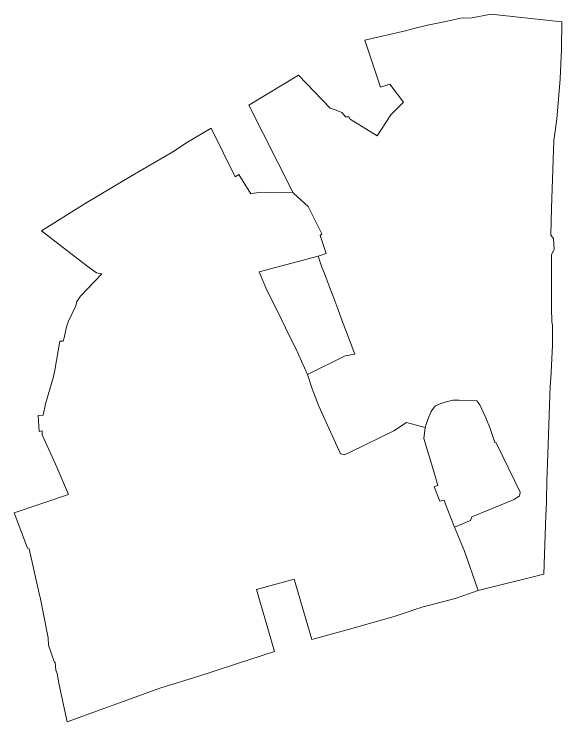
# Model space of a CAD drawing. Header units: millimetres. Extents: x -3245 to 2970, y 1153 to 3965.
# Drawn here: x -2158 to -1922.9, y 1186.6 to 1490.4 of the extents above; entities that cross this region are included whole.
import ezdxf

# ---------------------------------------------------------------- set-up
doc = ezdxf.new("R2010")
doc.units = ezdxf.units.MM

msp = doc.modelspace()

# ---------------------------------------------------------------- linework, layer by layer
at = {"color": 7, "lineweight": 20, "ltscale": 0.5, "flags": 128}
msp.add_lwpolyline([(-2057.2152, 1451.3166), (-2038.406, 1414.0345), (-2037.9651, 1413.5128), (-2031.8085, 1407.8902), (-2025.8769, 1396.0775), (-2026.704, 1395.4324), (-2024.006, 1387.7341), (-2027.4593, 1386.5077), (-2025.9109, 1381.8852), (-2024.8115, 1379.0464), (-2024.2029, 1377.4751), (-2022.4918, 1372.9323), (-2020.8286, 1368.4975), (-2019.109, 1363.9124), (-2017.4411, 1359.4529), (-2015.7925, 1355.0277), (-2011.8059, 1344.5333), (-2015.9711, 1343.7864), (-2032.1089, 1335.8018), (-2030.0805, 1329.5834), (-2027.1756, 1322.1275), (-2017.9593, 1301.7412), (-2016.2218, 1301.3192), (-2013.782, 1302.3447), (-1994.9961, 1311.6188), (-1989.5339, 1315.2007), (-1981.5522, 1313.0201), (-1980.4257, 1316.4699), (-1979.8571, 1317.92), (-1978.9591, 1319.9048), (-1977.6194, 1321.6984), (-1977.0551, 1322.2227), (-1975.9314, 1322.8549), (-1972.5413, 1324.0373), (-1969.6233, 1324.7001), (-1966.8901, 1324.6652), (-1959.379, 1324.4676), (-1958.1383, 1322.7349), (-1957.1616, 1320.9031), (-1955.4689, 1317.1155), (-1953.6891, 1312.5759), (-1951.6229, 1306.5517), (-1951.1398, 1306.7573), (-1948.2217, 1300.6043), (-1940.7922, 1285.1725), (-1940.8648, 1284.1907), (-1941.1173, 1283.6615), (-1942.0295, 1282.8628), (-1943.3986, 1282.0579), (-1961.4703, 1274.6216), (-1962.0219, 1273.0909), (-1968.9676, 1270.257), (-1964.627, 1259.8382), (-1958.8397, 1242.9772), (-1930.6638, 1250.0792), (-1929.6864, 1275.3078), (-1929.7086, 1275.567), (-1929.6367, 1277.2763), (-1929.4383, 1281.9889), (-1929.2757, 1289.9042), (-1928.8336, 1301.709), (-1927.8296, 1330.7771), (-1927.6517, 1334.0392), (-1926.8806, 1348.1823), (-1926.8626, 1356.9866), (-1927.1346, 1358.386), (-1927.3299, 1364.2604), (-1927.3757, 1387.3214), (-1926.1204, 1389.4445), (-1926.4555, 1394.0774), (-1927.6279, 1395.5849), (-1927.2501, 1407.1176), (-1926.3356, 1436.2026), (-1925.0528, 1445.3008), (-1923.6543, 1462.6187), (-1923.0182, 1475.4285), (-1922.8617, 1487.1075), (-1953.3982, 1490.4467), (-1962.0242, 1488.6604), (-1965.6411, 1488.8359), (-1973.4585, 1487.2088), (-1980.6072, 1485.7886), (-1986.9591, 1484.2142), (-1989.4565, 1483.4855), (-2007.4366, 1479.3195), (-2000.7452, 1459.0574), (-1996.7593, 1460.4565), (-1990.9253, 1452.6409), (-1996.2927, 1447.2054), (-2002.1742, 1438.2565), (-2013.7316, 1445.4165), (-2014.3562, 1446.2936), (-2015.7247, 1446.3741), (-2016.3306, 1447.1274), (-2017.4029, 1448.2388), (-2019.7531, 1449.2086), (-2022.3184, 1450.1164), (-2035.9307, 1464.1961), (-2057.2152, 1451.3166)], dxfattribs=at)
msp.add_lwpolyline([(-2057.2152, 1451.3166), (-2038.406, 1414.0345), (-2037.9651, 1413.5128), (-2031.8085, 1407.8902), (-2025.8769, 1396.0775), (-2026.704, 1395.4324), (-2024.006, 1387.7341), (-2027.4593, 1386.5077), (-2025.9109, 1381.8852), (-2024.8115, 1379.0464), (-2024.2029, 1377.4751), (-2022.4918, 1372.9323), (-2020.8286, 1368.4975), (-2019.109, 1363.9124), (-2017.4411, 1359.4529), (-2015.7925, 1355.0277), (-2011.8059, 1344.5333), (-2015.9711, 1343.7864), (-2032.1089, 1335.8018), (-2030.0805, 1329.5834), (-2027.1756, 1322.1275), (-2017.9593, 1301.7412), (-2016.2218, 1301.3192), (-2013.782, 1302.3447), (-1994.9961, 1311.6188), (-1989.5339, 1315.2007), (-1981.5522, 1313.0201), (-1980.4257, 1316.4699), (-1979.8571, 1317.92), (-1978.9591, 1319.9048), (-1977.6194, 1321.6984), (-1977.0551, 1322.2227), (-1975.9314, 1322.8549), (-1972.5413, 1324.0373), (-1969.6233, 1324.7001), (-1966.8901, 1324.6652), (-1959.379, 1324.4676), (-1958.1383, 1322.7349), (-1957.1616, 1320.9031), (-1955.4689, 1317.1155), (-1953.6891, 1312.5759), (-1951.6229, 1306.5517), (-1951.1398, 1306.7573), (-1948.2217, 1300.6043), (-1940.7922, 1285.1725), (-1940.8648, 1284.1907), (-1941.1173, 1283.6615), (-1942.0295, 1282.8628), (-1943.3986, 1282.0579), (-1961.4703, 1274.6216), (-1962.0219, 1273.0909), (-1968.9676, 1270.257), (-1964.627, 1259.8382), (-1958.8397, 1242.9772), (-1930.6638, 1250.0792), (-1929.6864, 1275.3078), (-1929.7086, 1275.567), (-1929.6367, 1277.2763), (-1929.4383, 1281.9889), (-1929.2757, 1289.9042), (-1928.8336, 1301.709), (-1927.8296, 1330.7771), (-1927.6517, 1334.0392), (-1926.8806, 1348.1823), (-1926.8626, 1356.9866), (-1927.1346, 1358.386), (-1927.3299, 1364.2604), (-1927.3757, 1387.3214), (-1926.1204, 1389.4445), (-1926.4555, 1394.0774), (-1927.6279, 1395.5849), (-1927.2501, 1407.1176), (-1926.3356, 1436.2026), (-1925.0528, 1445.3008), (-1923.6543, 1462.6187), (-1923.0182, 1475.4285), (-1922.8617, 1487.1075), (-1953.3982, 1490.4467), (-1962.0242, 1488.6604), (-1965.6411, 1488.8359), (-1973.4585, 1487.2088), (-1980.6072, 1485.7886), (-1986.9591, 1484.2142), (-1989.4565, 1483.4855), (-2007.4366, 1479.3195), (-2000.7452, 1459.0574), (-1996.7593, 1460.4565), (-1990.9253, 1452.6409), (-1996.2927, 1447.2054), (-2002.1742, 1438.2565), (-2013.7316, 1445.4165), (-2014.3562, 1446.2936), (-2015.7247, 1446.3741), (-2016.3306, 1447.1274), (-2017.4029, 1448.2388), (-2019.7531, 1449.2086), (-2022.3184, 1450.1164), (-2035.9307, 1464.1961), (-2057.2152, 1451.3166)], dxfattribs=at)
msp.add_lwpolyline([(-2037.9651, 1413.5128), (-2031.8085, 1407.8902), (-2025.8769, 1396.0775), (-2026.704, 1395.4324), (-2024.006, 1387.7341), (-2027.4593, 1386.5077), (-2052.8229, 1379.7766), (-2049.9751, 1372.9659), (-2047.8025, 1368.5565), (-2045.709, 1364.3076), (-2043.436, 1359.6946), (-2041.4932, 1355.7516), (-2039.0443, 1350.7813), (-2037.2688, 1347.1779), (-2032.1089, 1335.8018), (-2030.0805, 1329.5834), (-2027.1756, 1322.1275), (-2017.9593, 1301.7412), (-2016.2218, 1301.3192), (-2013.782, 1302.3447), (-1994.9961, 1311.6188), (-1989.5339, 1315.2007), (-1981.5522, 1313.0201), (-1982.153, 1308.2591), (-1977.4995, 1293.0915), (-1976.1213, 1288.0744), (-1977.6675, 1287.5121), (-1975.1926, 1281.3095), (-1973.4295, 1281.795), (-1972.7554, 1280.0518), (-1968.9676, 1270.257), (-1964.627, 1259.8382), (-1958.8397, 1242.9772), (-1968.6287, 1239.5067), (-1980.1322, 1236.5008), (-1983.0066, 1235.8785), (-1984.0966, 1235.4895), (-1985.1866, 1235.1005), (-1988.9224, 1233.847), (-1992.6582, 1232.5936), (-1994.9345, 1231.8299), (-2014.0966, 1226.4611), (-2030.2562, 1222.0064), (-2037.7681, 1247.8543), (-2054.0409, 1243.4425), (-2046.1868, 1216.7977), (-2062.4997, 1211.5397), (-2079.1068, 1206.1254), (-2095.0358, 1201.2227), (-2135.2092, 1186.6164), (-2138.6645, 1202.4783), (-2139.62, 1207.3916), (-2140.0886, 1208.8587), (-2140.4769, 1212.1835), (-2140.7137, 1212.104), (-2143.2851, 1219.4749), (-2143.4538, 1222.6225), (-2146.9091, 1240.0768), (-2147.0294, 1240.4153), (-2151.6088, 1260.9178), (-2152.3509, 1261.112), (-2158.0426, 1276.2855), (-2134.7184, 1284.2846), (-2139.6644, 1295.918), (-2140.3579, 1297.2783), (-2141.016, 1298.7761), (-2145.9485, 1309.8638), (-2146.0141, 1311.5385), (-2147.2914, 1311.3159), (-2147.7519, 1318.2092), (-2145.5566, 1318.2791), (-2144.5803, 1323.108), (-2141.3446, 1334.2799), (-2140.5221, 1337.5882), (-2138.4188, 1350.015), (-2136.9962, 1349.9843), (-2136.5244, 1351.5533), (-2135.4973, 1356.138), (-2134.8313, 1358.3604), (-2131.608, 1365.2079), (-2131.1212, 1367.1336), (-2129.4821, 1369.3303), (-2120.4472, 1378.9904), (-2122.6402, 1379.3986), (-2126.8444, 1382.4526), (-2146.2757, 1397.4148), (-2127.51, 1409.1501), (-2108.134, 1420.8098), (-2089.9756, 1431.3049), (-2083.5457, 1435.4513), (-2073.4497, 1441.4929), (-2063.159, 1420.6178), (-2061.5781, 1421.5992), (-2056.4017, 1413.2602), (-2055.042, 1413.5436), (-2051.8043, 1413.9852), (-2046.9377, 1413.7975), (-2038.409, 1414.0344)], close=True, dxfattribs=at)

doc.saveas('drawing.dxf')
